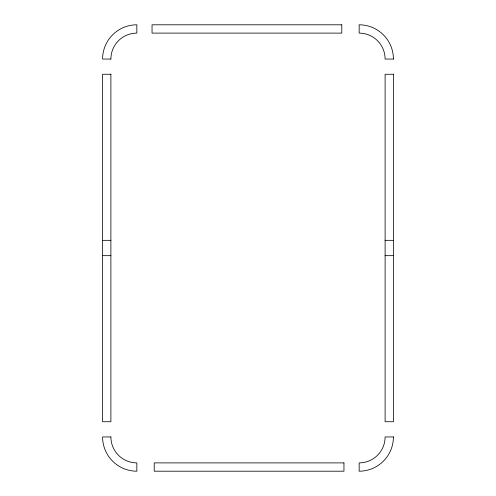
<?xml version="1.0" encoding="UTF-8"?>
<svg xmlns="http://www.w3.org/2000/svg" width="496" height="496" viewBox="0 0 496 496"><rect width="100%" height="100%" fill="white"/><g stroke="black" fill="none" stroke-linecap="round" stroke-linejoin="round"><path stroke-width="0.74" d="M102.579 240.337L110.887 240.337M385.113 240.337L393.421 240.337M102.579 255.663L110.887 255.663M385.113 255.663L393.421 255.663M341.787 24.8L152.043 24.8L152.043 33.108L341.787 33.108L341.787 24.8M110.887 59.061L102.579 59.061A34.261 34.261 0 0 1 136.84 24.8L136.84 33.108A25.953 25.953 0 0 0 110.887 59.061M393.421 59.061L385.113 59.061A25.953 25.953 0 0 0 359.16 33.108L359.16 24.8A34.261 34.261 0 0 1 393.421 59.061M110.887 74.264L102.579 74.264L102.579 421.736L110.887 421.736L110.887 74.264M393.421 74.264L385.113 74.264L385.113 421.736L393.421 421.736L393.421 74.264M110.887 436.939L102.579 436.939A34.261 34.261 0 0 0 136.84 471.2L136.84 462.892A25.953 25.953 0 0 1 110.887 436.939M393.421 436.939L385.113 436.939A25.953 25.953 0 0 1 359.16 462.892L359.16 471.2A34.261 34.261 0 0 0 393.421 436.939M343.957 462.892L154.213 462.892L154.213 471.2L343.957 471.2L343.957 462.892"/></g></svg>
